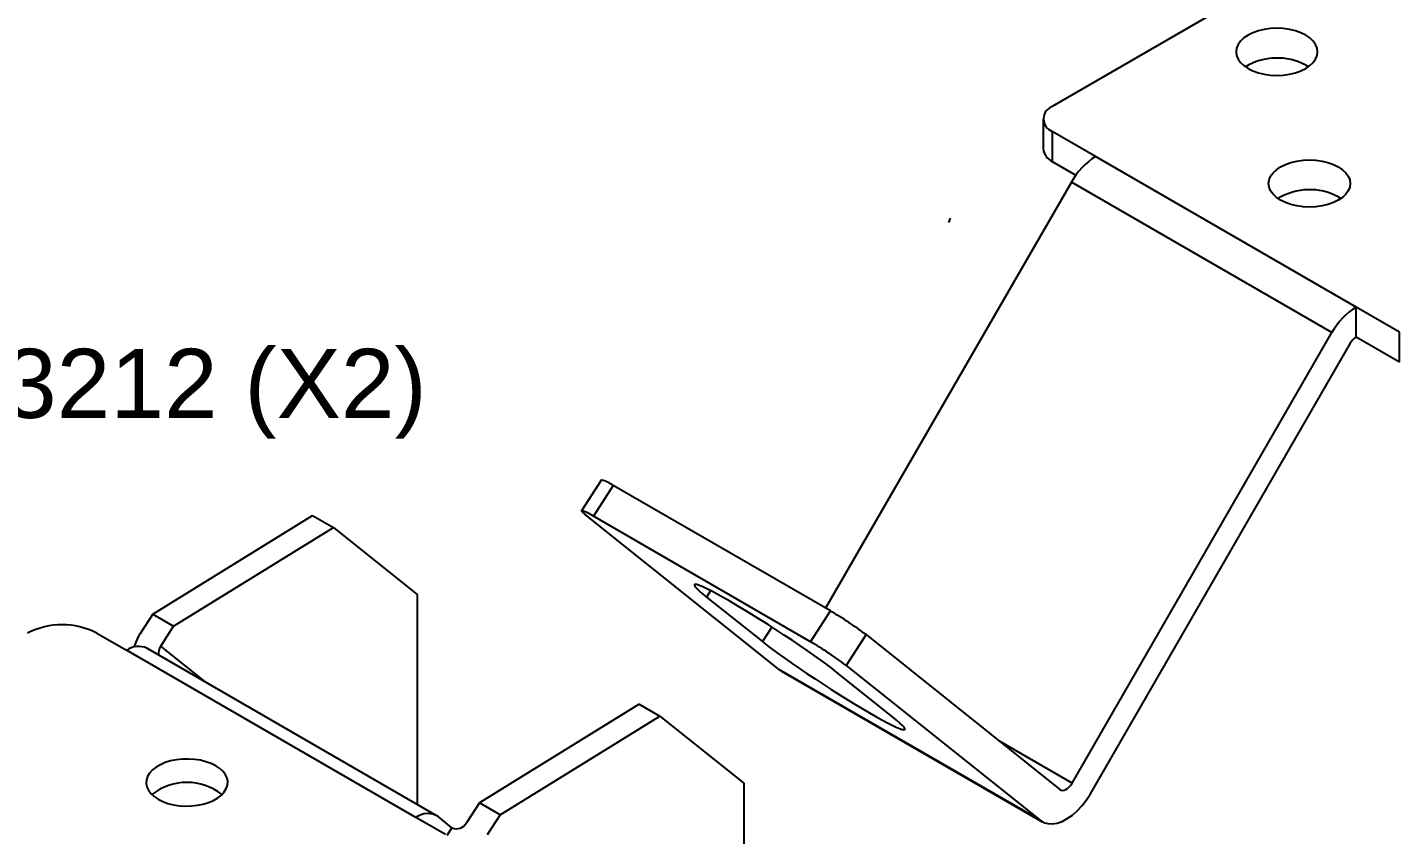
# Model space of a CAD drawing. Extents: x 0 to 11.4, y -13.7 to 0.
# Drawn here: x 4.396 to 8.121, y -11.241 to -9.052 of the extents above; entities that cross this region are included whole.
import ezdxf
from ezdxf import colors
from ezdxf.entities.mleader import LeaderData, LeaderLine
from ezdxf.math import Vec2, Vec3

# ---------------------------------------------------------------- set-up
doc = ezdxf.new("R2010")
doc.units = 0
doc.header["$LTSCALE"] = 0.5
doc.header["$MEASUREMENT"] = 0
for name, color, linetype in [('FAB DWG', 221, 'CONTINUOUS'), ('Hardware', 242, 'CONTINUOUS'), ('Mounting', 4, 'CONTINUOUS')]:
    doc.layers.add(name, color=color, linetype=linetype)
doc.styles.add('LSAD_Standard', font='arial.ttf')

msp = doc.modelspace()

# ---------------------------------------------------------------- linework, layer by layer
at = {"layer": 'Hardware', "linetype": 'Continuous', "lineweight": 25, "transparency": 16777216}
msp.add_line((6.8977, -9.5809), (6.9018, -9.569), dxfattribs=at)
at = {"layer": 'Mounting', "linetype": 'Continuous', "lineweight": 25, "transparency": 16777216}
for p, q in [((7.9646, -8.8114), (7.178, -9.2657)), ((7.866, -9.1538), (7.8732, -9.1583)), ((7.1535, -9.2997), (7.1535, -9.381)), ((7.2958, -9.4018), (7.178, -9.3338)), ((7.178, -9.3338), (7.178, -9.4151)), ((7.178, -9.4151), (7.2424, -9.4523)), ((8.003, -9.8102), (7.2958, -9.4018)), ((7.2303, -9.471), (6.5628, -10.6271)), ((7.9374, -9.8794), (7.2303, -9.471)), ((7.9544, -9.5112), (7.9616, -9.5157)), ((8.003, -9.8915), (8.003, -9.8102)), ((8.1208, -9.8783), (8.003, -9.8102)), ((7.2317, -11.1017), (7.9374, -9.8794)), ((8.1208, -9.9596), (8.003, -9.8915)), ((8.1208, -9.9596), (8.1208, -9.8783)), ((7.2815, -11.1305), (7.9872, -9.9082)), ((5.9543, -10.2792), (5.9003, -10.3626)), ((5.9864, -10.2942), (5.9324, -10.3776)), ((6.5757, -10.6345), (5.9864, -10.2942)), ((4.7366, -10.6432), (5.1703, -10.3758)), ((5.1703, -10.3758), (5.2267, -10.4083)), ((6.4378, -10.7941), (5.9114, -10.3738)), ((6.5217, -10.718), (5.9324, -10.3776)), ((4.793, -10.6757), (5.2267, -10.4083)), ((5.2267, -10.4083), (5.454, -10.5899)), ((5.454, -10.5899), (5.454, -11.1592)), ((6.2508, -10.5796), (6.2397, -10.5969)), ((6.2397, -10.5969), (6.3912, -10.7178)), ((4.7366, -10.6432), (4.7015, -10.6975)), ((4.7366, -10.6432), (4.793, -10.6757)), ((6.5217, -10.718), (6.5757, -10.6345)), ((4.7579, -10.73), (4.793, -10.6757)), ((6.4169, -10.6781), (6.3912, -10.7178)), ((4.5848, -10.6951), (4.665, -10.7413)), ((6.6725, -10.6988), (6.6185, -10.7822)), ((6.6725, -10.6988), (7.1989, -11.119)), ((5.4505, -11.1948), (4.665, -10.7413)), ((5.5061, -11.1893), (4.7206, -10.7358)), ((4.8813, -10.8286), (4.7579, -10.73)), ((7.1449, -11.2025), (6.4378, -10.7941)), ((6.4432, -10.7978), (6.4378, -10.7941)), ((6.4432, -10.7978), (7.1504, -11.2062)), ((6.7448, -10.922), (6.5933, -10.8011)), ((6.6185, -10.7822), (7.1449, -11.2025)), ((6.0568, -10.8875), (5.6231, -11.1549)), ((6.0568, -10.8875), (6.1132, -10.9201)), ((5.6795, -11.1875), (6.1132, -10.9201)), ((6.1132, -10.9201), (6.3405, -11.1017)), ((7.2317, -11.1017), (7.0347, -10.988)), ((6.3405, -11.1017), (6.3405, -11.7979)), ((5.6231, -11.1549), (5.588, -11.2092)), ((5.6795, -11.1875), (5.6231, -11.1549)), ((5.5306, -11.2411), (5.4505, -11.1948)), ((5.5486, -11.2228), (5.5108, -11.1925)), ((5.6795, -11.1875), (5.6444, -11.2418)), ((5.5486, -11.2228), (5.5351, -11.2438))]:
    msp.add_line(p, q, dxfattribs=at)
at = {"layer": 'Mounting', "linetype": 'Continuous', "lineweight": 25, "transparency": 16777216, "flags": 128}
for points in [[(7.7095, -9.1629), (7.7227, -9.1694), (7.7375, -9.1746), (7.7536, -9.1785), (7.7705, -9.1808), (7.7878, -9.1816), (7.8051, -9.1808), (7.822, -9.1785), (7.838, -9.1746), (7.8528, -9.1694), (7.866, -9.1629), (7.8773, -9.1553), (7.8864, -9.1467), (7.893, -9.1374), (7.8971, -9.1277), (7.8984, -9.1177), (7.8971, -9.1077), (7.893, -9.0979), (7.8864, -9.0887), (7.8773, -9.0801), (7.866, -9.0725), (7.8528, -9.066), (7.838, -9.0607), (7.822, -9.0569), (7.8051, -9.0546), (7.7878, -9.0538), (7.7705, -9.0546), (7.7536, -9.0569), (7.7375, -9.0607), (7.7227, -9.066), (7.7095, -9.0725), (7.6982, -9.0801), (7.6892, -9.0887), (7.6825, -9.0979), (7.6785, -9.1077), (7.6771, -9.1177), (7.6785, -9.1277), (7.6825, -9.1374), (7.6892, -9.1467), (7.6982, -9.1553), (7.7095, -9.1629)], [(7.9544, -9.4299), (7.9657, -9.4375), (7.9748, -9.446), (7.9814, -9.4553), (7.9855, -9.465), (7.9868, -9.475), (7.9855, -9.485), (7.9814, -9.4948), (7.9748, -9.5041), (7.9657, -9.5126), (7.9544, -9.5202), (7.9412, -9.5268), (7.9264, -9.532), (7.9104, -9.5358), (7.8935, -9.5382), (7.8762, -9.539), (7.8588, -9.5382), (7.842, -9.5358), (7.8259, -9.532), (7.8111, -9.5268), (7.7979, -9.5202), (7.7866, -9.5126), (7.7776, -9.5041), (7.7709, -9.4948), (7.7669, -9.485), (7.7655, -9.475), (7.7669, -9.465), (7.7709, -9.4553), (7.7776, -9.446), (7.7866, -9.4375), (7.7979, -9.4299), (7.8111, -9.4233), (7.8259, -9.4181), (7.842, -9.4143), (7.8588, -9.4119), (7.8762, -9.4111), (7.8935, -9.4119), (7.9104, -9.4143), (7.9264, -9.4181), (7.9412, -9.4233), (7.9544, -9.4299)], [(5.9324, -10.3776), (5.9217, -10.3715), (5.9128, -10.3669), (5.9061, -10.3638), (5.9019, -10.3624), (5.9003, -10.3627), (5.9014, -10.3648), (5.9051, -10.3686), (5.9114, -10.3738)], [(6.5933, -10.8011), (6.5804, -10.791), (6.5658, -10.78), (6.5495, -10.768), (6.5318, -10.7554), (6.5128, -10.742), (6.4927, -10.7283), (6.4718, -10.7142), (6.4503, -10.6999), (6.4285, -10.6856), (6.4065, -10.6715), (6.3846, -10.6576), (6.363, -10.6442), (6.3421, -10.6315), (6.3219, -10.6194), (6.3028, -10.6083), (6.285, -10.5981), (6.2686, -10.589), (6.2538, -10.5811), (6.2408, -10.5746), (6.2297, -10.5694), (6.2206, -10.5656), (6.2137, -10.5632), (6.2091, -10.5624), (6.2067, -10.563), (6.2066, -10.5652), (6.2088, -10.5688), (6.2132, -10.5738), (6.2199, -10.5802), (6.2288, -10.5879), (6.2397, -10.5969)], [(6.3912, -10.7178), (6.4041, -10.7279), (6.4187, -10.7389), (6.435, -10.7509), (6.4527, -10.7636), (6.4717, -10.7769), (6.4918, -10.7906), (6.5127, -10.8048), (6.5341, -10.819), (6.556, -10.8333), (6.578, -10.8474), (6.5999, -10.8613), (6.6214, -10.8747), (6.6424, -10.8874), (6.6625, -10.8995), (6.6816, -10.9106), (6.6995, -10.9208), (6.7159, -10.9299), (6.7307, -10.9378), (6.7437, -10.9443), (6.7548, -10.9495), (6.7638, -10.9533), (6.7707, -10.9557), (6.7754, -10.9565), (6.7778, -10.9559), (6.7779, -10.9537), (6.7757, -10.9501), (6.7712, -10.9451), (6.7645, -10.9387), (6.7557, -10.931), (6.7448, -10.922)], [(4.751, -11.1452), (4.7635, -11.1514), (4.7775, -11.1565), (4.7927, -11.1603), (4.8087, -11.1628), (4.8251, -11.1638), (4.8416, -11.1635), (4.8579, -11.1617), (4.8735, -11.1586), (4.8881, -11.1541), (4.9014, -11.1484), (4.9131, -11.1417), (4.9229, -11.134), (4.9307, -11.1256), (4.9361, -11.1165), (4.9392, -11.1072), (4.9398, -11.0976), (4.938, -11.0881), (4.9337, -11.0789), (4.9271, -11.0701), (4.9183, -11.0621), (4.9075, -11.0548), (4.895, -11.0486), (4.8809, -11.0435), (4.8658, -11.0397), (4.8498, -11.0372), (4.8334, -11.0362), (4.8168, -11.0365), (4.8006, -11.0383), (4.785, -11.0414), (4.7704, -11.0459), (4.757, -11.0516), (4.7453, -11.0583), (4.7355, -11.066), (4.7278, -11.0745), (4.7223, -11.0835), (4.7193, -11.0928), (4.7186, -11.1024), (4.7205, -11.1119), (4.7248, -11.1211), (4.7314, -11.1299), (4.7402, -11.1379), (4.751, -11.1452)], [(7.1449, -11.2025), (7.1547, -11.2084), (7.1658, -11.2116), (7.1781, -11.2122), (7.1913, -11.2101), (7.205, -11.2053), (7.2189, -11.1979), (7.2328, -11.1882), (7.2463, -11.1763), (7.2591, -11.1625), (7.2709, -11.1471), (7.2815, -11.1305)], [(7.1989, -11.119), (7.2022, -11.1208), (7.2061, -11.1214), (7.2104, -11.1208), (7.215, -11.1189), (7.2196, -11.1159), (7.224, -11.112), (7.2281, -11.1072), (7.2317, -11.1017)]]:
    msp.add_lwpolyline(points, dxfattribs=at)
at = {"layer": 'Mounting', "linetype": 'Continuous', "lineweight": 25, "transparency": 16777216}
for centre, radius, start, end in [((7.7882, -9.301), 0.1665, 62.1324, 121.0467), ((7.1909, -9.2997), 0.0364, 110.806, 249.194), ((7.1953, -9.3769), 0.0419, 185.6869, 245.608), ((7.396, -9.5623), 0.1892, 121.9645, 151.143), ((7.8766, -9.6583), 0.1665, 62.1324, 121.0467), ((8.1031, -9.9708), 0.1892, 121.9645, 151.143), ((8.027, -9.9301), 0.0455, 121.9645, 151.143), ((5.93, -10.3729), 0.0968, 54.3835, 75.4754), ((6.111, -11.4395), 0.9295, 52.8347, 60.0021), ((4.4905, -10.8761), 0.2041, 62.4914, 117.5086), ((4.8101, -10.7682), 0.1296, 146.9266, 164.0761), ((6.057, -11.523), 0.9295, 52.8347, 60.0021), ((4.6974, -10.7857), 0.0549, 65.0875, 126.223), ((4.7847, -10.7485), 0.0326, 145.4382, 190.3691), ((4.8292, -11.2538), 0.1542, 51.8594, 128.1406), ((5.4823, -11.2372), 0.053, 57.5599, 126.8855), ((5.5609, -11.1946), 0.0308, 246.4213, 331.527)]:
    msp.add_arc(centre, radius, start, end, dxfattribs=at)

# ---------------------------------------------------------------- leaders
at = {"layer": 'FAB DWG', "ltscale": 0.5, "transparency": 16777216}
ml = msp.add_multileader_mtext('Standard', dxfattribs=at)
ml.set_content('HW83212 (X2)', color=256, style='LSAD_Standard')
ml.set_leader_properties()
ml.build(insert=Vec2(0, 0))
ml.multileader.update_dxf_attribs({"text_left_attachment_type": 2, "dogleg_length": 0.2772, "arrow_head_size": 0.1875})
ctx = ml.context
ctx.base_point, ctx.char_height, ctx.arrow_head_size, ctx.landing_gap_size, ctx.plane_origin = Vec3(3.6581, -10.0464), 0.1875, 0.1875, 0.12, Vec3(2.9243, -9.174)
ctx.left_attachment, ctx.text_align_type = 2, 2
notes = []
notes.append((ctx, [(0, (1, 1, 0), (3.2885, -10.0464), (1, 0), 0.3696, [(0, [(2.774, -10.4029)], 0, [])])]))
ctx.mtext.insert, ctx.mtext.alignment, ctx.mtext.flow_direction = Vec3(5.4801, -9.9235), 3, 5
for ctx, leaders in notes:
    for number, flags, end, landing, length, lines in leaders:
        leader = LeaderData()
        leader.index, (leader.has_last_leader_line, leader.has_dogleg_vector, leader.attachment_direction) = number, flags
        leader.last_leader_point, leader.dogleg_vector, leader.dogleg_length = Vec3(end), Vec3(landing), length
        for number, points, colour, breaks in lines:
            line = LeaderLine()
            line.index, line.vertices, line.color, line.breaks = number, Vec3.list(points), colors.encode_raw_color(colour), breaks
            leader.lines.append(line)
        ctx.leaders.append(leader)

doc.saveas('drawing.dxf')
